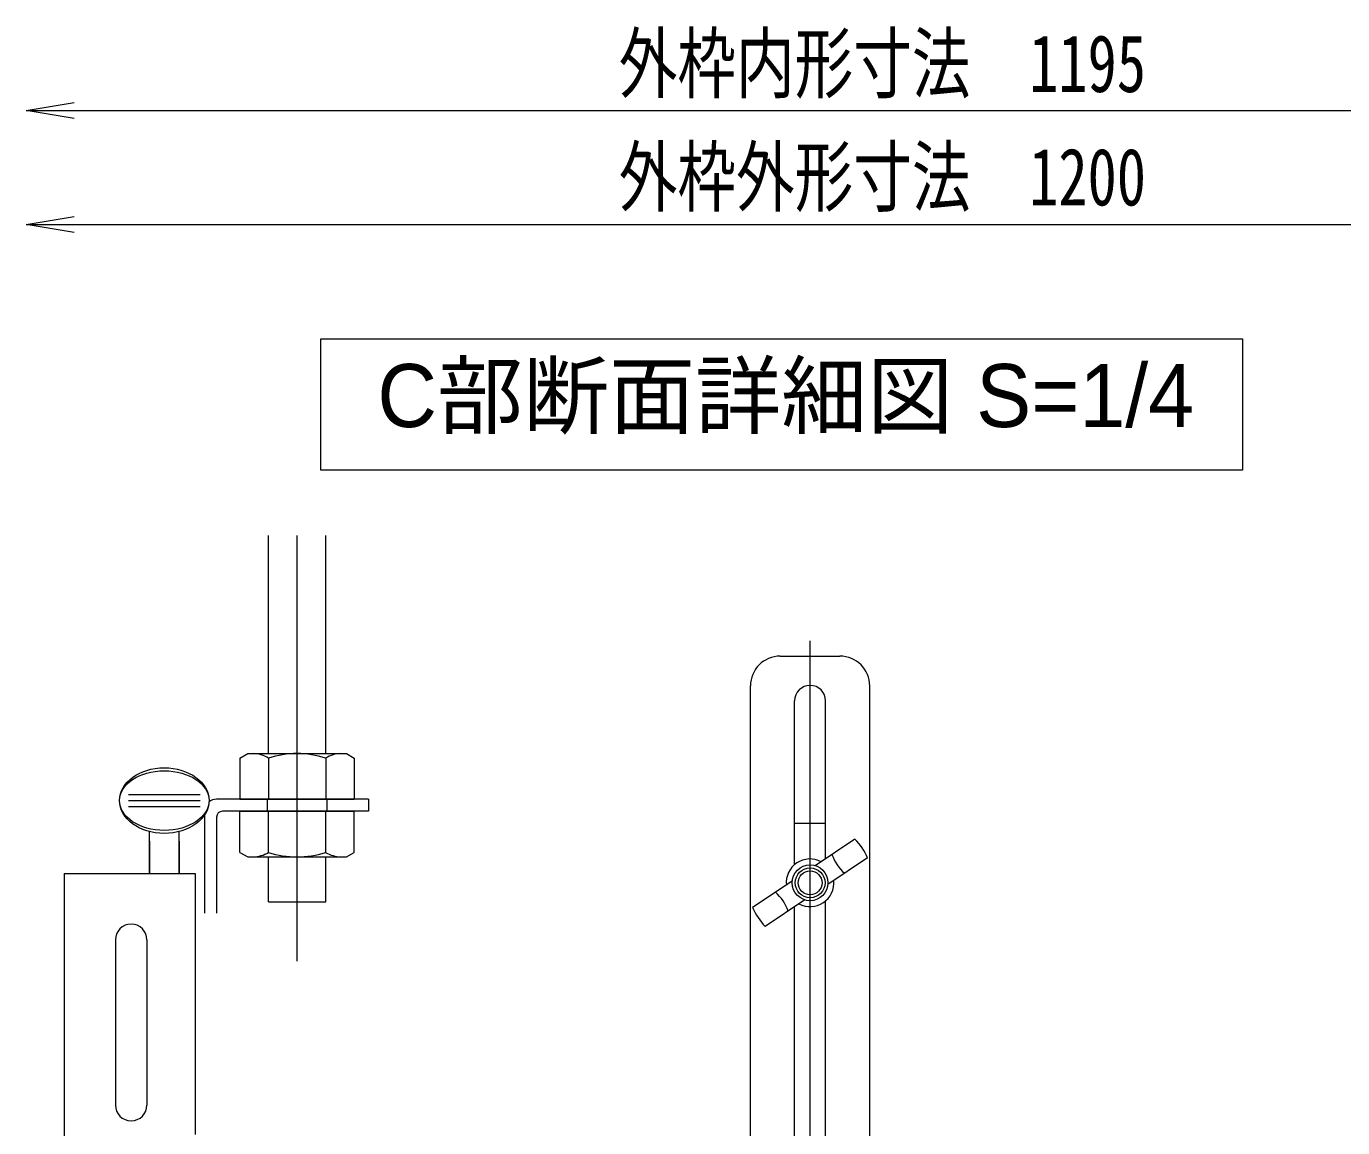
# Model space of a CAD drawing. Units: millimetres, scale not verified, with parts at other scales. Extents: x -1600 to 1600, y -1108 to 1108.
# Drawn here: x -1331.1 to -889.8, y 128.9 to 498.2 of the extents above; entities that cross this region are included whole.
import ezdxf
from ezdxf.enums import TextEntityAlignment as Align

# ---------------------------------------------------------------- set-up
doc = ezdxf.new("R2010")
doc.units = ezdxf.units.MM
doc.header["$LTSCALE"] = 10
doc.linetypes.add('DASHED1', pattern=[1.8, 1.2, -0.6])
doc.layers.add('0-0_moji', color=2, linetype='Continuous')
for name, color, linetype, lineweight in [('0-5_0', 3, 'Continuous', 9), ('0-7_center', 5, 'Continuous', 9), ('0-D_SCREW', 2, 'Continuous', 9), ('0-F_形材', 5, 'Continuous', 9), ('1-4_1', 3, 'Continuous', 9), ('1-5_sunpou', 1, 'Continuous', 9), ('1-6_ﾁｬﾝﾈﾙｷｬｯﾁ', 3, 'Continuous', 9), ('1-8_うちわボルト', 7, 'Continuous', 9)]:
    doc.layers.add(name, color=color, linetype=linetype, lineweight=lineweight)
doc.styles.add('ＭＳ ゴシック', font='')
doc.styles.add('ＭＳ Ｐゴシック', font='')
doc.styles.get('ＭＳ ゴシック').set_extended_font_data('MS Gothic')
doc.styles.get('ＭＳ Ｐゴシック').set_extended_font_data('MS PGothic')

# ---------------------------------------------------------------- blocks, each defined once
blk = doc.blocks.new('_OPEN')
at = {"layer": '0-5_0', "color": 1}
blk.add_line((0, 0), (-10, 0), dxfattribs=at)
blk.add_lwpolyline([(-10, 1.667), (0, 0), (-10, -1.667)], dxfattribs=at)

msp = doc.modelspace()

# ---------------------------------------------------------------- linework, layer by layer
at = {"layer": '0-5_0', "color": 7}
for p, q in [((-1249.93, 254.36), (-1249.93, 327.54)), ((-1230.73, 254.36), (-1230.73, 327.54)), ((-1289.85, 225.04), (-1289.85, 214.21)), ((-1279.85, 225.04), (-1279.85, 214.21)), ((-1249.93, 204.62), (-1249.93, 219.72)), ((-1230.73, 204.62), (-1230.73, 219.72)), ((-1318.45, 214.21), (-1318.45, 105.81)), ((-1249.93, 204.62), (-1230.73, 204.62)), ((-1301.25, 191.91), (-1301.25, 136.51)), ((-1290.65, 191.91), (-1290.65, 136.51))]:
    msp.add_line(p, q, dxfattribs=at)
at = {"layer": '0-5_0', "color": 2}
for p, q in [((-1216.33, 239.04), (-1267.33, 239.04)), ((-1216.33, 239.04), (-1216.33, 235.04)), ((-1216.33, 235.04), (-1265.33, 235.04)), ((-1271.33, 233.86), (-1271.33, 200.82)), ((-1267.33, 233.04), (-1267.33, 200.82))]:
    msp.add_line(p, q, dxfattribs=at)
at = {"layer": '0-5_0', "color": 2, "linetype": 'DASHED1'}
for p, q in [((-1250.33, 239.04), (-1250.33, 235.04)), ((-1230.33, 239.04), (-1230.33, 235.04))]:
    msp.add_line(p, q, dxfattribs=at)
at = {"layer": '0-5_0', "color": 7}
msp.add_lwpolyline([(-1318.45, 214.21), (-1274.45, 214.21), (-1274.45, 126.66)], dxfattribs=at)
at = {"layer": '0-5_0', "color": 2}
for centre, radius, end in [((-1267.33, 235.04), 4, 129.405), ((-1265.33, 233.04), 2, 180)]:
    msp.add_arc(centre, radius, 90, end, dxfattribs=at)
at = {"layer": '0-5_0', "color": 7}
for centre, start, end in [((-1295.95, 191.91), 0, 180), ((-1295.95, 136.51), 180, 0)]:
    msp.add_arc(centre, 5.3, start, end, dxfattribs=at)
at = {"layer": '0-7_center'}
for p, q in [((-1240.33, 184.81), (-1240.33, 327.54)), ((-1068.33, 57.08), (-1068.33, 292.15))]:
    msp.add_line(p, q, dxfattribs=at)
at = {"layer": '0-D_SCREW'}
for p, q in [((-1259.5, 252.85), (-1256.87, 254.36)), ((-1259.5, 252.85), (-1259.5, 239.04)), ((-1256.87, 254.36), (-1223.79, 254.36)), ((-1249.91, 252.85), (-1249.91, 239.04)), ((-1230.74, 252.85), (-1230.74, 239.04)), ((-1223.79, 254.36), (-1221.16, 252.85)), ((-1221.16, 252.85), (-1221.16, 239.04)), ((-1259.5, 239.04), (-1221.16, 239.04)), ((-1259.5, 235.04), (-1221.16, 235.04)), ((-1259.5, 221.24), (-1259.5, 235.04)), ((-1249.91, 221.24), (-1249.91, 235.04)), ((-1230.74, 221.24), (-1230.74, 235.04)), ((-1221.16, 221.24), (-1221.16, 235.04)), ((-1259.5, 221.24), (-1256.87, 219.72)), ((-1223.79, 219.72), (-1221.16, 221.24)), ((-1256.87, 219.72), (-1223.79, 219.72))]:
    msp.add_line(p, q, dxfattribs=at)
for centre, radius, start, end in [((-1255.29, 244.11), 10.26, 58.3966, 88.6791), ((-1240.33, 223.36), 31.01, 71.9951, 108.0049), ((-1225.37, 244.11), 10.26, 91.3209, 121.6034), ((-1255.29, 229.98), 10.26, 271.3209, 301.6034), ((-1240.33, 250.73), 31.01, 251.9951, 288.0049), ((-1225.37, 229.98), 10.26, 238.3966, 268.6791)]:
    msp.add_arc(centre, radius, start, end, dxfattribs=at)
at = {"layer": '0-F_形材'}
for p, q in [((-1053.28, 225.69), (-1066.58, 216.78)), ((-1049.05, 219.37), (-1062.36, 210.47)), ((-1074.3, 211.62), (-1087.61, 202.71)), ((-1070.07, 205.3), (-1083.38, 196.4))]:
    msp.add_line(p, q, dxfattribs=at)
for radius in [6, 5, 4]:
    msp.add_circle((-1068.33, 211.04), radius, dxfattribs=at)
for centre, radius, start, end in [((-1068.33, 211.04), 21, 23.3703, 44.2208), ((-1068.33, 211.04), 8, 62.1549, 185.4362), ((-1046.54, 225.63), 15.32, 199.4327, 228.1583), ((-1090.12, 196.46), 15.32, 19.4327, 48.1583), ((-1068.33, 211.04), 8, 242.1549, 5.4362), ((-1068.33, 211.04), 21, 203.3703, 224.2208)]:
    msp.add_arc(centre, radius, start, end, dxfattribs=at)
at = {"layer": '1-4_1'}
msp.add_lwpolyline([(-1232.37, 393.46), (-923.38, 393.46), (-923.38, 349.38), (-1232.37, 349.38)], close=True, dxfattribs=at)
at = {"layer": '1-5_sunpou'}
for p, q in [((-1315.1, 469.97), (-790.22, 469.97)), ((-1315.1, 431.76), (-790.22, 431.76))]:
    msp.add_line(p, q, dxfattribs=at)
at = {"layer": '1-6_ﾁｬﾝﾈﾙｷｬｯﾁ'}
for p, q in [((-1078.33, 287.04), (-1058.33, 287.04)), ((-1088.33, 81.04), (-1088.33, 277.04)), ((-1048.33, 81.04), (-1048.33, 277.04)), ((-1073.53, 217.12), (-1073.53, 272.04)), ((-1063.13, 219.1), (-1063.13, 272.04)), ((-1073.53, 231.04), (-1063.13, 231.04)), ((-1063.13, 81.04), (-1063.13, 204.96)), ((-1073.53, 81.04), (-1073.53, 202.99))]:
    msp.add_line(p, q, dxfattribs=at)
for centre, radius, start, end in [((-1078.33, 277.04), 10, 90, 180), ((-1058.33, 277.04), 10, 0, 90), ((-1068.33, 272.04), 5.2, 0, 180)]:
    msp.add_arc(centre, radius, start, end, dxfattribs=at)
at = {"layer": '1-8_うちわボルト', "color": 2}
for p, q in [((-1296.85, 240.61), (-1272.85, 240.61)), ((-1296.85, 238.61), (-1272.85, 238.61)), ((-1296.85, 236.61), (-1272.85, 236.61))]:
    msp.add_line(p, q, dxfattribs=at)
at = {"layer": '1-8_うちわボルト'}
for p, q in [((-1289.85, 214.21), (-1289.85, 228.24)), ((-1279.85, 214.21), (-1279.85, 228.24))]:
    msp.add_line(p, q, dxfattribs=at)
for ratio in [0.733333, 0.666667]:
    msp.add_ellipse((-1284.85, 238.61), major_axis=(-15, 0), ratio=ratio, dxfattribs=at)

# ---------------------------------------------------------------- block references
at = {"layer": '1-5_sunpou', "xscale": 1.6, "yscale": 1.6, "rotation": 180}
for p in [(-1331.1, 469.97), (-1331.1, 431.76)]:
    msp.add_blockref('_OPEN', p, dxfattribs=at)

# ---------------------------------------------------------------- texts
at = {"layer": '0-0_moji', "style": 'ＭＳ Ｐゴシック'}
msp.add_text('C部断面詳細図 S=1/4', height=21.15, dxfattribs=at).set_placement((-1213.41, 357.5), align=Align.BOTTOM_LEFT)
at = {"layer": '1-5_sunpou', "color": 2, "style": 'ＭＳ ゴシック', "width": 0.75}
for s, p in [('外枠内形寸法\u30001195', (-1132.47, 470.42)), ('外枠外形寸法\u30001200', (-1132.47, 432.39))]:
    msp.add_text(s, height=19.21, dxfattribs=at).set_placement(p, align=Align.BOTTOM_LEFT)

doc.saveas('drawing.dxf')
